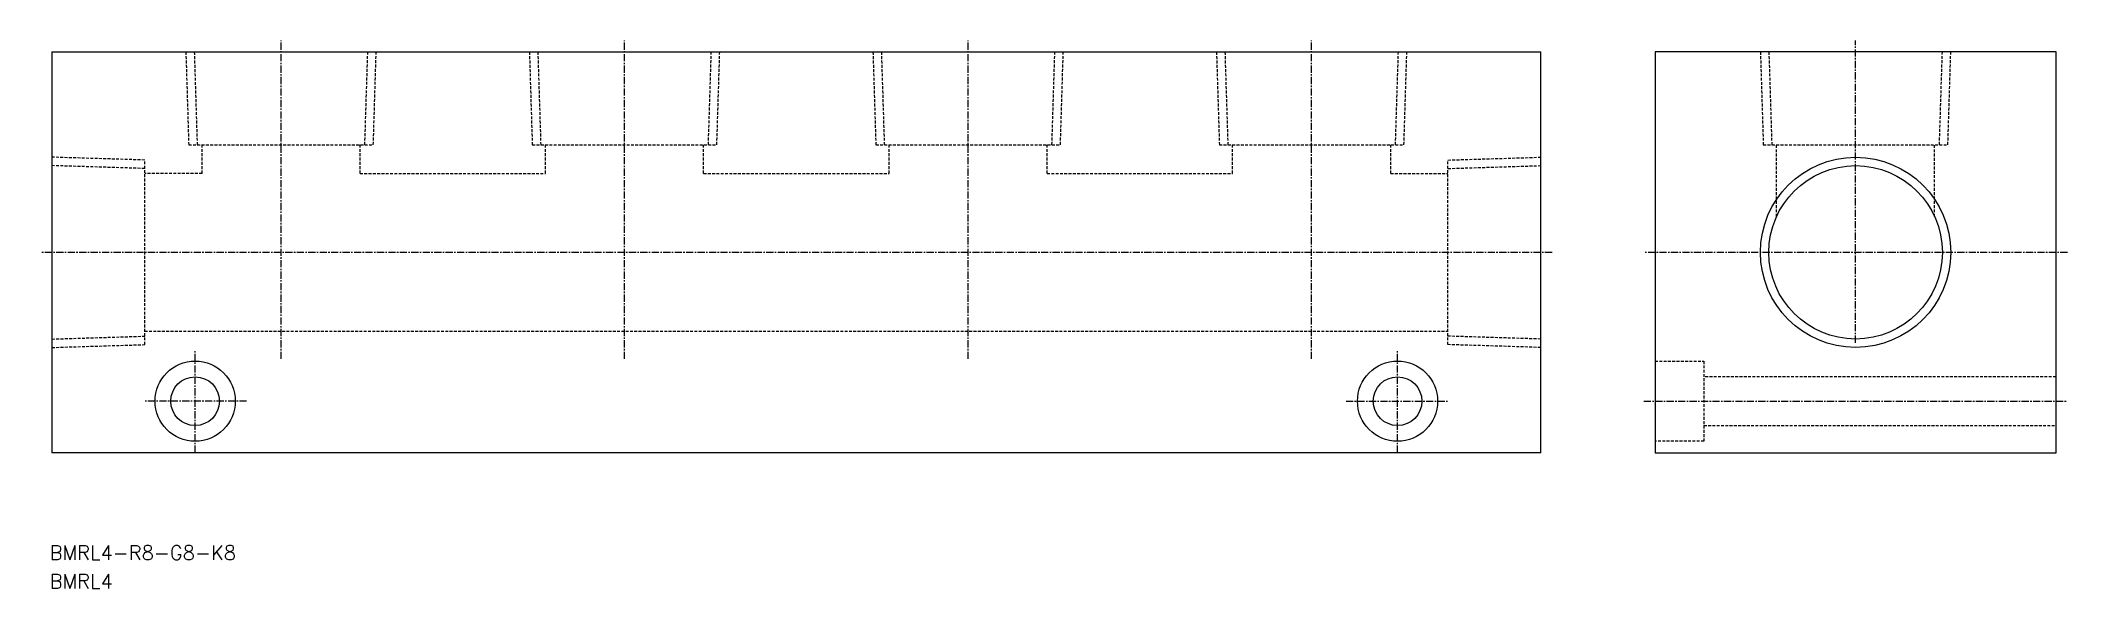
# Model space of a CAD drawing. Extents: x 27 to 381, y 90 to 186.
import ezdxf
from ezdxf.enums import TextEntityAlignment as Align

# ---------------------------------------------------------------- set-up
doc = ezdxf.new("R2010")
doc.units = 0
doc.linetypes.add('CENTER', pattern=[2, 1.25, -0.25, 0.25, -0.25])
doc.linetypes.add('DASHED', pattern=[0.75, 0.5, -0.25])
doc.layers.get('0').update_dxf_attribs({"linetype": 'CONTINUOUS'})
doc.layers.add('CENTER', color=1, linetype='CENTER')
doc.styles.get("Standard").update_dxf_attribs({"font": 'txt.shx', "bigfont": 'extfont.shx'})

msp = doc.modelspace()

# ---------------------------------------------------------------- linework, layer by layer
at = {"color": 7, "linetype": 'CONTINUOUS'}
for p, q in [((29, 183.5), (289, 183.5)), ((29, 183.5), (29, 113.5)), ((289, 113.5), (289, 183.5)), ((289, 113.5), (29, 113.5))]:
    msp.add_line(p, q, dxfattribs=at)
at = {"color": 3, "linetype": 'DASHED'}
for p, q in [((52.38, 183.5), (52.88, 167.3)), ((53.85, 183.5), (54.36, 167.3)), ((83.64, 167.3), (84.15, 183.5)), ((85.12, 167.3), (85.62, 183.5)), ((112.38, 183.5), (112.88, 167.3)), ((113.85, 183.5), (114.36, 167.3)), ((143.64, 167.3), (144.15, 183.5)), ((145.12, 167.3), (145.62, 183.5)), ((172.38, 183.5), (172.88, 167.3)), ((173.85, 183.5), (174.36, 167.3)), ((203.64, 167.3), (204.15, 183.5)), ((205.12, 167.3), (205.62, 183.5)), ((232.38, 183.5), (232.88, 167.3)), ((233.85, 183.5), (234.36, 167.3)), ((263.64, 167.3), (264.15, 183.5)), ((265.12, 167.3), (265.62, 183.5)), ((327.38, 183.5), (327.88, 167.3)), ((328.85, 183.5), (329.36, 167.3)), ((358.64, 167.3), (359.15, 183.5)), ((360.12, 167.3), (360.62, 183.5)), ((52.88, 167.3), (85.12, 167.3)), ((55.2, 162.3), (55.2, 167.3)), ((82.8, 162.3), (82.8, 167.3)), ((112.88, 167.3), (145.12, 167.3)), ((115.2, 162.3), (115.2, 167.3)), ((142.8, 162.3), (142.8, 167.3)), ((172.88, 167.3), (205.12, 167.3)), ((175.2, 162.3), (175.2, 167.3)), ((202.8, 162.3), (202.8, 167.3)), ((232.88, 167.3), (265.12, 167.3)), ((235.2, 162.3), (235.2, 167.3)), ((262.8, 162.3), (262.8, 167.3)), ((327.88, 167.3), (360.12, 167.3)), ((330.2, 154.74), (330.2, 167.3)), ((357.8, 154.74), (357.8, 167.3)), ((45.2, 164.62), (29, 165.12)), ((45.2, 163.14), (29, 163.65)), ((45.2, 132.38), (45.2, 164.62)), ((272.8, 164.62), (289, 165.12)), ((272.8, 132.38), (272.8, 164.62)), ((272.8, 163.14), (289, 163.65)), ((55.2, 162.3), (45.2, 162.3)), ((82.8, 162.3), (115.2, 162.3)), ((142.8, 162.3), (175.2, 162.3)), ((202.8, 162.3), (235.2, 162.3)), ((262.8, 162.3), (272.8, 162.3)), ((45.2, 134.7), (272.8, 134.7)), ((29, 133.35), (45.2, 133.86)), ((29, 131.88), (45.2, 132.38)), ((289, 133.35), (272.8, 133.86)), ((289, 131.88), (272.8, 132.38)), ((308.98, 129.49), (317.5, 129.49)), ((317.5, 129.49), (317.5, 115.5)), ((378.98, 126.75), (317.5, 126.75)), ((317.5, 118.25), (378.98, 118.25)), ((317.5, 115.5), (308.98, 115.5))]:
    msp.add_line(p, q, dxfattribs=at)
at = {"color": 7, "linetype": 'CONTINUOUS'}
msp.add_lwpolyline([(309, 113.5), (379, 113.5), (379, 183.5), (309, 183.5)], close=True, dxfattribs=at)
for centre, radius in [((344, 148.5), 16.62), ((344, 148.5), 15.15), ((54, 122.5), 7), ((264, 122.5), 7), ((54, 122.5), 4.25), ((264, 122.5), 4.25)]:
    msp.add_circle(centre, radius, dxfattribs=at)
at = {"layer": 'CENTER', "color": 1, "linetype": 'CENTER'}
for p, q in [((69, 129.88), (69, 185.5)), ((129, 129.88), (129, 185.5)), ((189, 129.88), (189, 185.5)), ((249, 129.88), (249, 185.5)), ((344, 132.7), (344, 185.5)), ((291, 148.5), (27, 148.5)), ((381, 148.5), (307, 148.5)), ((54, 113.5), (54, 131.5)), ((264, 113.5), (264, 131.5)), ((63, 122.5), (45, 122.5)), ((255, 122.5), (273, 122.5)), ((307, 122.5), (381, 122.5))]:
    msp.add_line(p, q, dxfattribs=at)

# ---------------------------------------------------------------- texts
at = {"color": 7, "linetype": 'CONTINUOUS'}
for s, p in [('BMRL4-R8-G8-K8', (28.58, 96.03)), ('BMRL4', (28.58, 91.03))]:
    msp.add_text(s, height=2.5, dxfattribs=at).set_placement(p, align=Align.MIDDLE_LEFT)

doc.saveas('drawing.dxf')
